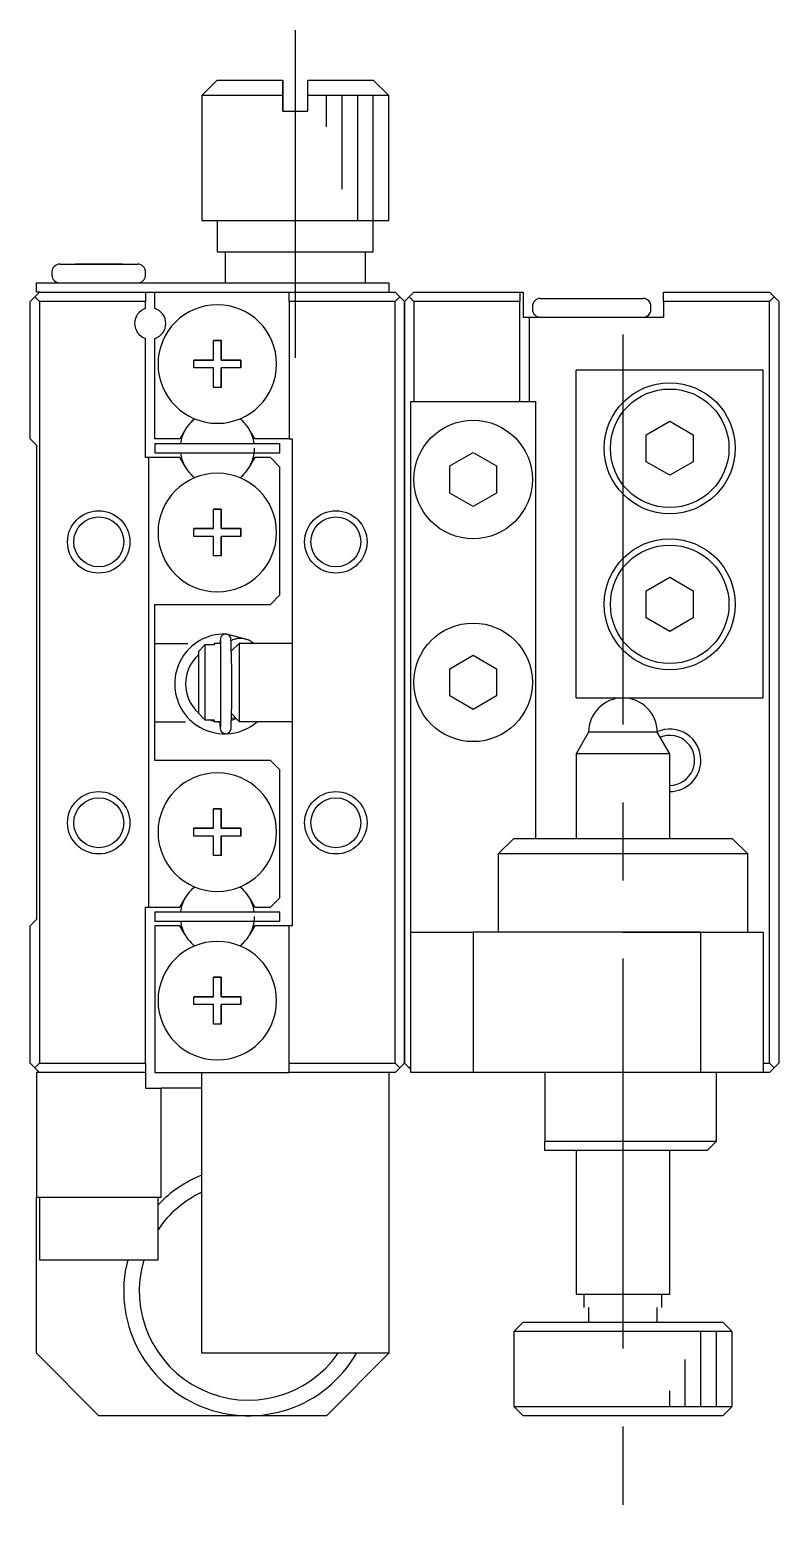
# Model space of a CAD drawing. Extents: x 199 to 391, y 8 to 147.
# Drawn here: x 198.61 to 222.61, y 60.85 to 109.1 of the extents above; entities that cross this region are included whole.
import ezdxf

# ---------------------------------------------------------------- set-up
doc = ezdxf.new("R2010")
doc.units = 0
doc.header["$LTSCALE"] = 10
doc.linetypes.add('CENTER', pattern=[2, 1.25, -0.25, 0.25, -0.25])
doc.layers.get('0').update_dxf_attribs({"linetype": 'CONTINUOUS'})
doc.layers.add('CENTER', color=1, linetype='CENTER')

msp = doc.modelspace()

# ---------------------------------------------------------------- linework, layer by layer
at = {"color": 7, "linetype": 'CONTINUOUS'}
for p, q in [((204.612028, 107.501494), (204.112028, 107.001494)), ((204.612028, 107.501494), (206.712028, 107.501494)), ((206.712028, 107.001494), (206.712028, 107.501494)), ((206.712028, 107.501494), (206.712028, 107.001494)), ((207.512028, 107.501494), (209.612028, 107.501494)), ((207.512028, 107.001494), (207.512028, 107.501494)), ((210.112028, 107.001494), (209.612028, 107.501494)), ((206.712028, 107.001494), (204.112028, 107.001494)), ((204.112028, 107.001494), (204.112028, 103.001494)), ((206.712028, 106.501494), (206.712028, 107.001494)), ((206.712028, 107.001494), (206.712028, 106.501494)), ((210.112028, 107.001494), (207.512028, 107.001494)), ((207.512028, 106.501494), (207.512028, 107.001494)), ((210.112028, 103.001494), (210.112028, 107.001494)), ((206.712028, 106.501494), (207.512028, 106.501494)), ((204.112028, 103.001494), (207.112028, 103.001494)), ((204.112028, 103.001494), (204.612028, 103.001494)), ((204.612028, 103.001494), (209.612028, 103.001494)), ((204.612028, 103.001494), (207.112028, 103.001494)), ((204.612028, 103.001494), (204.612028, 102.001494)), ((207.112028, 103.001494), (209.612028, 103.001494)), ((207.112028, 103.001494), (210.112028, 103.001494)), ((209.612028, 103.001494), (210.112028, 103.001494)), ((209.612028, 102.001494), (209.612028, 103.001494)), ((204.612028, 102.001494), (207.112028, 102.001494)), ((204.612028, 102.001494), (204.862028, 102.001494)), ((204.862028, 102.001494), (204.862028, 101.001494)), ((207.112028, 102.001494), (209.612028, 102.001494)), ((209.362028, 102.001494), (209.612028, 102.001494)), ((209.362028, 101.001494), (209.362028, 102.001494)), ((199.312028, 101.351494), (199.312028, 101.251494)), ((199.562028, 101.601494), (202.062028, 101.601494)), ((199.562028, 101.601494), (200.687028, 101.601494)), ((200.062028, 101.601494), (200.687028, 101.601494)), ((200.687028, 101.601494), (200.062028, 101.601494)), ((200.687028, 101.601494), (200.937028, 101.601494)), ((200.937028, 101.601494), (200.687028, 101.601494)), ((200.687028, 101.601494), (200.937028, 101.601494)), ((200.937028, 101.601494), (202.062028, 101.601494)), ((201.562028, 101.601494), (200.937028, 101.601494)), ((200.937028, 101.601494), (201.562028, 101.601494)), ((202.312028, 101.251494), (202.312028, 101.351494)), ((198.812028, 100.701494), (198.812028, 101.001494)), ((198.812028, 101.001494), (199.812028, 101.001494)), ((199.812028, 101.001494), (200.012028, 101.001494)), ((200.012028, 101.001494), (201.612028, 101.001494)), ((201.612028, 101.001494), (209.112028, 101.001494)), ((209.112028, 101.001494), (210.112028, 101.001494)), ((210.112028, 101.001494), (210.112028, 100.701494)), ((198.762028, 100.551494), (198.612028, 100.401494)), ((198.612028, 96.001494), (198.612028, 100.401494)), ((198.762028, 100.551494), (198.912028, 100.701494)), ((198.912028, 100.401494), (198.762028, 100.551494)), ((198.912028, 100.701494), (198.812028, 100.701494)), ((198.912028, 100.701494), (202.312028, 100.701494)), ((198.912028, 100.401494), (198.912028, 76.001494)), ((202.312028, 100.401494), (198.912028, 100.401494)), ((202.312028, 100.701494), (202.612028, 100.701494)), ((202.312028, 100.701494), (202.312028, 100.401494)), ((202.312028, 100.178464), (202.312028, 100.401494)), ((202.612028, 100.178464), (202.612028, 100.701494)), ((202.612028, 100.701494), (206.912028, 100.701494)), ((206.912028, 100.701494), (210.312028, 100.701494)), ((206.912028, 100.401494), (206.912028, 100.701494)), ((206.912028, 100.401494), (206.912028, 96.001494)), ((210.312028, 100.401494), (206.912028, 100.401494)), ((210.312028, 100.701494), (210.462028, 100.551494)), ((210.462028, 100.551494), (210.312028, 100.401494)), ((210.312028, 76.001494), (210.312028, 100.401494)), ((210.612028, 100.401494), (210.462028, 100.551494)), ((210.612028, 100.401494), (210.762028, 100.551494)), ((210.612028, 76.001494), (210.612028, 100.401494)), ((210.612028, 100.401494), (210.612028, 76.001494)), ((210.762028, 100.551494), (210.912028, 100.701494)), ((210.912028, 100.401494), (210.762028, 100.551494)), ((210.912028, 100.701494), (214.312028, 100.701494)), ((214.312028, 100.401494), (210.912028, 100.401494)), ((210.912028, 100.401494), (210.912028, 97.201494)), ((214.312028, 100.701494), (214.312028, 100.401494)), ((214.312028, 100.701494), (214.412028, 100.701494)), ((214.312028, 97.201494), (214.312028, 100.401494)), ((214.412028, 100.701494), (214.412028, 99.901494)), ((214.962028, 100.501494), (216.612028, 100.501494)), ((215.862028, 100.501494), (216.487028, 100.501494)), ((216.487028, 100.501494), (216.737028, 100.501494)), ((216.612028, 100.501494), (218.262028, 100.501494)), ((216.737028, 100.501494), (217.362028, 100.501494)), ((218.912028, 100.701494), (222.312028, 100.701494)), ((218.912028, 100.401494), (218.912028, 100.701494)), ((218.912028, 100.401494), (218.912028, 99.901494)), ((222.312028, 100.401494), (218.912028, 100.401494)), ((222.312028, 100.701494), (222.462028, 100.551494)), ((222.462028, 100.551494), (222.312028, 100.401494)), ((222.312028, 76.001494), (222.312028, 100.401494)), ((222.612028, 100.401494), (222.462028, 100.551494)), ((222.612028, 100.401494), (222.612028, 76.001494)), ((214.412028, 99.901494), (214.612028, 99.901494)), ((214.612028, 99.901494), (214.612028, 97.201494)), ((214.612028, 99.901494), (215.812028, 99.901494)), ((214.712028, 100.251494), (214.712028, 100.151494)), ((215.812028, 99.901494), (217.412028, 99.901494)), ((217.412028, 99.901494), (218.912028, 99.901494)), ((218.512028, 100.151494), (218.512028, 100.251494)), ((202.312028, 95.401494), (202.312028, 99.224524)), ((202.612028, 96.001494), (202.612028, 99.224524)), ((204.487028, 99.151494), (204.737028, 99.151494)), ((204.487028, 98.526494), (204.487028, 99.151494)), ((204.737028, 99.151494), (204.487028, 99.151494)), ((204.737028, 99.151494), (204.737028, 98.526494)), ((204.737028, 98.526494), (204.737028, 99.151494)), ((203.862028, 98.526494), (204.487028, 98.526494)), ((203.862028, 98.276494), (203.862028, 98.526494)), ((204.487028, 98.526494), (203.862028, 98.526494)), ((204.737028, 98.526494), (205.362028, 98.526494)), ((205.362028, 98.526494), (204.737028, 98.526494)), ((205.362028, 98.526494), (205.362028, 98.276494)), ((205.362028, 98.276494), (205.362028, 98.526494)), ((204.487028, 98.276494), (203.862028, 98.276494)), ((204.487028, 97.651494), (204.487028, 98.276494)), ((204.737028, 98.276494), (204.737028, 97.651494)), ((205.362028, 98.276494), (204.737028, 98.276494)), ((204.737028, 97.651494), (204.737028, 98.276494)), ((222.112028, 98.201494), (216.112028, 98.201494)), ((216.112028, 87.701494), (216.112028, 98.201494)), ((222.112028, 87.701494), (222.112028, 98.201494)), ((204.737028, 97.651494), (204.487028, 97.651494)), ((210.812028, 97.201494), (214.812028, 97.201494)), ((210.812028, 80.201494), (210.812028, 97.201494)), ((214.812028, 97.201494), (214.812028, 83.201494)), ((218.362028, 96.134507), (219.112028, 96.567519)), ((219.112028, 96.567519), (219.862028, 96.134507)), ((203.581025, 96.296744), (203.410562, 96.001494)), ((205.813494, 96.001494), (205.643031, 96.296744)), ((218.362028, 95.268481), (218.362028, 96.134507)), ((219.862028, 96.134507), (219.862028, 95.268481)), ((198.612028, 96.001494), (198.812028, 95.801494)), ((198.812028, 95.801494), (198.812028, 80.601494)), ((203.410562, 96.001494), (202.612028, 96.001494)), ((202.612028, 95.851494), (206.612028, 95.851494)), ((202.612028, 95.851494), (202.612028, 95.551494)), ((202.612028, 95.551494), (206.612028, 95.551494)), ((202.612028, 95.551494), (203.431016, 95.551494)), ((203.362028, 95.551494), (203.431016, 95.551494)), ((203.362028, 95.551494), (203.431016, 95.551494)), ((203.362028, 95.551494), (203.431016, 95.551494)), ((203.362028, 95.551494), (203.431016, 95.551494)), ((203.362028, 95.551494), (203.431016, 95.551494)), ((203.362028, 95.551494), (203.431016, 95.551494)), ((203.362028, 95.551494), (203.431016, 95.551494)), ((203.362028, 95.551494), (205.862028, 95.551494)), ((203.362028, 95.551494), (203.431016, 95.551494)), ((203.362028, 95.551494), (203.431016, 95.551494)), ((203.362028, 95.551494), (203.431016, 95.551494)), ((203.362028, 95.551494), (203.431016, 95.551494)), ((203.362028, 95.551494), (203.431016, 95.551494)), ((203.362028, 95.551494), (203.431016, 95.551494)), ((205.79304, 95.551494), (205.862028, 95.551494)), ((205.79304, 95.551494), (206.612028, 95.551494)), ((205.79304, 95.551494), (205.862028, 95.551494)), ((206.912028, 96.001494), (205.813494, 96.001494)), ((206.612028, 95.551494), (206.612028, 95.851494)), ((206.912028, 96.001494), (207.012028, 96.001494)), ((207.012028, 96.001494), (207.012028, 89.001494)), ((212.062028, 95.134507), (212.812028, 95.567519)), ((212.812028, 95.567519), (213.562028, 95.134507)), ((202.412028, 95.401494), (202.312028, 95.401494)), ((202.412028, 95.401494), (202.412028, 81.001494)), ((203.410562, 95.401494), (202.412028, 95.401494)), ((203.581025, 95.106244), (203.410562, 95.401494)), ((205.813494, 95.401494), (205.643031, 95.106244)), ((206.312028, 95.401494), (205.813494, 95.401494)), ((206.612028, 95.101494), (206.312028, 95.401494)), ((206.612028, 91.001494), (206.612028, 95.101494)), ((212.062028, 94.268481), (212.062028, 95.134507)), ((213.562028, 95.134507), (213.562028, 94.268481)), ((219.112028, 94.835469), (218.362028, 95.268481)), ((219.862028, 95.268481), (219.112028, 94.835469)), ((212.812028, 93.835469), (212.062028, 94.268481)), ((213.562028, 94.268481), (212.812028, 93.835469)), ((204.487028, 93.751494), (204.737028, 93.751494)), ((204.487028, 93.126494), (204.487028, 93.751494)), ((204.737028, 93.751494), (204.487028, 93.751494)), ((204.737028, 93.751494), (204.737028, 93.126494)), ((204.737028, 93.126494), (204.737028, 93.751494)), ((203.862028, 93.126494), (204.487028, 93.126494)), ((203.862028, 92.876494), (203.862028, 93.126494)), ((204.487028, 93.126494), (203.862028, 93.126494)), ((204.737028, 93.126494), (205.362028, 93.126494)), ((205.362028, 93.126494), (204.737028, 93.126494)), ((205.362028, 93.126494), (205.362028, 92.876494)), ((205.362028, 92.876494), (205.362028, 93.126494)), ((204.487028, 92.876494), (203.862028, 92.876494)), ((204.487028, 92.251494), (204.487028, 92.876494)), ((204.737028, 92.876494), (204.737028, 92.251494)), ((205.362028, 92.876494), (204.737028, 92.876494)), ((204.737028, 92.251494), (204.737028, 92.876494)), ((204.737028, 92.251494), (204.487028, 92.251494)), ((218.362028, 91.134507), (219.112028, 91.567519)), ((219.112028, 91.567519), (219.862028, 91.134507)), ((206.312028, 90.701494), (206.612028, 91.001494)), ((218.362028, 90.268481), (218.362028, 91.134507)), ((219.862028, 91.134507), (219.862028, 90.268481)), ((202.612028, 90.701494), (206.312028, 90.701494)), ((202.612028, 85.701494), (202.612028, 90.701494)), ((219.112028, 89.835469), (218.362028, 90.268481)), ((219.862028, 90.268481), (219.112028, 89.835469)), ((204.891783, 89.751823), (204.792607, 89.728491)), ((204.988588, 89.715055), (204.891783, 89.751823)), ((205.596872, 89.561452), (204.907217, 89.750229)), ((203.666261, 89.431494), (202.612028, 89.431494)), ((204.212028, 89.401494), (204.012028, 89.191443)), ((204.212028, 89.401494), (204.212028, 87.001494)), ((204.512028, 89.401494), (204.212028, 89.401494)), ((204.512028, 89.451494), (204.512028, 89.401494)), ((204.712028, 89.451494), (204.512028, 89.451494)), ((204.699063, 89.531742), (204.695316, 89.451729)), ((204.723439, 89.654939), (204.699063, 89.531742)), ((204.710409, 89.542004), (204.710409, 86.76235)), ((204.712028, 89.451494), (204.712028, 88.201494)), ((204.715867, 89.447655), (204.712028, 89.451494)), ((204.792607, 89.728491), (204.723439, 89.654939)), ((205.047468, 89.632046), (204.988588, 89.715055)), ((205.07459, 89.546826), (205.061546, 89.540693)), ((205.312028, 89.451494), (205.0723, 89.211766)), ((205.105314, 89.559955), (205.07459, 89.546826)), ((205.136647, 89.571535), (205.105314, 89.559955)), ((205.168511, 89.581537), (205.136647, 89.571535)), ((205.200827, 89.589936), (205.168511, 89.581537)), ((205.233518, 89.596713), (205.200827, 89.589936)), ((205.266501, 89.60185), (205.233518, 89.596713)), ((205.299697, 89.605335), (205.266501, 89.60185)), ((205.333023, 89.60716), (205.299697, 89.605335)), ((205.312028, 89.451494), (205.312028, 86.951494)), ((207.012028, 89.451494), (205.312028, 89.451494)), ((205.366398, 89.607321), (205.333023, 89.60716)), ((205.39974, 89.605816), (205.366398, 89.607321)), ((205.432967, 89.602649), (205.39974, 89.605816)), ((205.465997, 89.597828), (205.432967, 89.602649)), ((205.498749, 89.591365), (205.465997, 89.597828)), ((205.531143, 89.583275), (205.498749, 89.591365)), ((205.563099, 89.573577), (205.531143, 89.583275)), ((205.594538, 89.562295), (205.563099, 89.573577)), ((205.625383, 89.549456), (205.594538, 89.562295)), ((205.655557, 89.535092), (205.625383, 89.549456)), ((205.684984, 89.519238), (205.655557, 89.535092)), ((205.712105, 89.502882), (205.684984, 89.519238)), ((205.697252, 89.458264), (205.693841, 89.451494)), ((205.70036, 89.464638), (205.697252, 89.458264)), ((205.703153, 89.470593), (205.70036, 89.464638)), ((205.70562, 89.476105), (205.703153, 89.470593)), ((205.716101, 89.496612), (205.704492, 89.451505)), ((205.707752, 89.481153), (205.70562, 89.476105)), ((205.709541, 89.485718), (205.707752, 89.481153)), ((205.710979, 89.489782), (205.709541, 89.485718)), ((205.712061, 89.49333), (205.710979, 89.489782)), ((205.71116, 89.503159), (205.711946, 89.502971)), ((205.711946, 89.502971), (205.712541, 89.502482)), ((205.712623, 89.495582), (205.712061, 89.49333)), ((205.712541, 89.502482), (205.712943, 89.501694)), ((205.712993, 89.497548), (205.712623, 89.495582)), ((205.712943, 89.501694), (205.713153, 89.500607)), ((205.71317, 89.499224), (205.712993, 89.497548)), ((205.713153, 89.500607), (205.71317, 89.499224)), ((205.773255, 89.451513), (205.719733, 89.488344)), ((204.012028, 89.191443), (204.012028, 87.211544)), ((207.012028, 89.001494), (207.012028, 87.401494)), ((212.062028, 88.634507), (212.812028, 89.067519)), ((212.812028, 89.067519), (213.562028, 88.634507)), ((212.062028, 87.768481), (212.062028, 88.634507)), ((213.562028, 88.634507), (213.562028, 87.768481)), ((204.712028, 88.201494), (204.712028, 86.951494)), ((207.012028, 87.401494), (207.012028, 80.401494)), ((212.812028, 87.335469), (212.062028, 87.768481)), ((213.562028, 87.768481), (212.812028, 87.335469)), ((216.112028, 87.701494), (222.112028, 87.701494)), ((202.612028, 86.931494), (203.597242, 86.931494)), ((204.012028, 87.211544), (204.212028, 87.001494)), ((204.212028, 87.001494), (204.512028, 87.001494)), ((204.513662, 86.947532), (204.359674, 87.001259)), ((204.375313, 86.994779), (204.382028, 87.001494)), ((204.389357, 87.001223), (204.389652, 86.988939)), ((204.432302, 86.988715), (204.426136, 86.975356)), ((204.439928, 87.001494), (204.432302, 86.988715)), ((204.512028, 87.001494), (204.512028, 86.951494)), ((204.512028, 86.951494), (204.712028, 86.951494)), ((204.693328, 86.911354), (204.513662, 86.947532)), ((204.575736, 86.951365), (204.59547, 86.927673)), ((204.692193, 86.951331), (204.695763, 86.841061)), ((204.712028, 86.951494), (204.719157, 86.958623)), ((205.216609, 87.046792), (205.069972, 86.98108)), ((205.201175, 87.062339), (205.071407, 87.048416)), ((205.073998, 87.189524), (205.312028, 86.951494)), ((205.312028, 86.951494), (207.012028, 86.951494)), ((204.695763, 86.841061), (204.701632, 86.737383)), ((204.701632, 86.737383), (204.729574, 86.638227)), ((204.729574, 86.638227), (204.807855, 86.567989)), ((204.807855, 86.567989), (204.912661, 86.555123)), ((204.912661, 86.555123), (205.005991, 86.604827)), ((205.005991, 86.604827), (205.054036, 86.696417)), ((216.512028, 86.601494), (216.112028, 85.908674)), ((218.712028, 86.601494), (216.512028, 86.601494)), ((219.112028, 85.908674), (218.712028, 86.601494)), ((217.612028, 85.908674), (216.112023, 85.908674)), ((217.612028, 85.908674), (216.112028, 85.908674)), ((216.112028, 85.908674), (216.112028, 83.201494)), ((219.112033, 85.908674), (217.612028, 85.908674)), ((219.112028, 85.908674), (217.612028, 85.908674)), ((219.112028, 83.201513), (219.112028, 85.908674)), ((206.312028, 85.701494), (202.612028, 85.701494)), ((206.612028, 85.401494), (206.312028, 85.701494)), ((206.612028, 81.301494), (206.612028, 85.401494)), ((204.487028, 84.151494), (204.737028, 84.151494)), ((204.487028, 83.526494), (204.487028, 84.151494)), ((204.737028, 84.151494), (204.487028, 84.151494)), ((204.737028, 84.151494), (204.737028, 83.526494)), ((204.737028, 83.526494), (204.737028, 84.151494)), ((203.862028, 83.526494), (204.487028, 83.526494)), ((203.862028, 83.276494), (203.862028, 83.526494)), ((204.487028, 83.526494), (203.862028, 83.526494)), ((204.737028, 83.526494), (205.362028, 83.526494)), ((205.362028, 83.526494), (204.737028, 83.526494)), ((205.362028, 83.526494), (205.362028, 83.276494)), ((205.362028, 83.276494), (205.362028, 83.526494)), ((204.487028, 83.276494), (203.862028, 83.276494)), ((204.487028, 82.651494), (204.487028, 83.276494)), ((204.737028, 83.276494), (204.737028, 82.651494)), ((205.362028, 83.276494), (204.737028, 83.276494)), ((204.737028, 82.651494), (204.737028, 83.276494)), ((214.112028, 83.201494), (213.612028, 82.701494)), ((214.112028, 83.201494), (221.112028, 83.201494)), ((221.612028, 82.701494), (221.112028, 83.201494)), ((204.737028, 82.651494), (204.487028, 82.651494)), ((221.612028, 82.701494), (213.612028, 82.701494)), ((213.612028, 82.701494), (213.612028, 80.201494)), ((221.612028, 80.201494), (221.612028, 82.701494)), ((203.410562, 81.001494), (203.581025, 81.296744)), ((205.643031, 81.296744), (205.813494, 81.001494)), ((206.312028, 81.001494), (206.612028, 81.301494)), ((198.812028, 80.601494), (198.612028, 80.401494)), ((202.312028, 81.001494), (202.412028, 81.001494)), ((202.312028, 76.001494), (202.312028, 81.001494)), ((202.412028, 81.001494), (203.410562, 81.001494)), ((202.612028, 80.851494), (206.612028, 80.851494)), ((202.612028, 80.851494), (202.612028, 80.551494)), ((205.813494, 81.001494), (206.312028, 81.001494)), ((206.612028, 80.551494), (206.612028, 80.851494)), ((198.612028, 76.001494), (198.612028, 80.401494)), ((202.612028, 80.551494), (206.612028, 80.551494)), ((202.612028, 80.551494), (203.431016, 80.551494)), ((202.612028, 80.401494), (202.612028, 75.701494)), ((203.410562, 80.401494), (202.612028, 80.401494)), ((203.362028, 80.551494), (203.431016, 80.551494)), ((203.362028, 80.551494), (203.431016, 80.551494)), ((203.362028, 80.551494), (203.431016, 80.551494)), ((203.362028, 80.551494), (203.431016, 80.551494)), ((203.362028, 80.551494), (203.431016, 80.551494)), ((203.362028, 80.551494), (203.431016, 80.551494)), ((203.362028, 80.551494), (203.431016, 80.551494)), ((203.362028, 80.551494), (205.862028, 80.551494)), ((203.362028, 80.551494), (203.431016, 80.551494)), ((203.362028, 80.551494), (203.431016, 80.551494)), ((203.362028, 80.551494), (203.431016, 80.551494)), ((203.362028, 80.551494), (203.431016, 80.551494)), ((203.362028, 80.551494), (203.431016, 80.551494)), ((203.362028, 80.551494), (203.431016, 80.551494)), ((203.581025, 80.106244), (203.410562, 80.401494)), ((205.813494, 80.401494), (205.643031, 80.106244)), ((205.79304, 80.551494), (205.862028, 80.551494)), ((205.79304, 80.551494), (205.862028, 80.551494)), ((205.79304, 80.551494), (205.862028, 80.551494)), ((205.79304, 80.551494), (206.612028, 80.551494)), ((205.79304, 80.551494), (205.862028, 80.551494)), ((205.79304, 80.551494), (205.862028, 80.551494)), ((205.79304, 80.551494), (205.862028, 80.551494)), ((206.912028, 80.401494), (205.813494, 80.401494)), ((206.912028, 76.001494), (206.912028, 80.401494)), ((207.012028, 80.401494), (206.912028, 80.401494)), ((210.812028, 75.701494), (210.812028, 80.201494)), ((210.812028, 80.201494), (212.812028, 80.201494)), ((212.812028, 80.201494), (212.812028, 75.701494)), ((217.612028, 80.201494), (212.812028, 80.201494)), ((217.612028, 80.201494), (220.112028, 80.201494)), ((220.112028, 80.201494), (217.612028, 80.201494)), ((220.112028, 75.701494), (220.112028, 80.201494)), ((220.112028, 80.201494), (222.112028, 80.201494)), ((222.112028, 80.201494), (222.112028, 75.701494)), ((204.487028, 78.751494), (204.737028, 78.751494)), ((204.487028, 78.126494), (204.487028, 78.751494)), ((204.737028, 78.751494), (204.487028, 78.751494)), ((204.737028, 78.751494), (204.737028, 78.126494)), ((204.737028, 78.126494), (204.737028, 78.751494)), ((203.862028, 78.126494), (204.487028, 78.126494)), ((203.862028, 77.876494), (203.862028, 78.126494)), ((204.487028, 78.126494), (203.862028, 78.126494)), ((204.487028, 77.876494), (203.862028, 77.876494)), ((204.487028, 77.251494), (204.487028, 77.876494)), ((204.737028, 78.126494), (205.362028, 78.126494)), ((205.362028, 78.126494), (204.737028, 78.126494)), ((204.737028, 77.876494), (204.737028, 77.251494)), ((205.362028, 77.876494), (204.737028, 77.876494)), ((204.737028, 77.251494), (204.737028, 77.876494)), ((205.362028, 78.126494), (205.362028, 77.876494)), ((205.362028, 77.876494), (205.362028, 78.126494)), ((204.737028, 77.251494), (204.487028, 77.251494)), ((198.612028, 76.001494), (198.762028, 75.851494)), ((198.762028, 75.851494), (198.912028, 76.001494)), ((198.912028, 75.701494), (198.762028, 75.851494)), ((198.912028, 76.001494), (202.312028, 76.001494)), ((202.312028, 76.001494), (202.312028, 75.701494)), ((206.912028, 76.001494), (210.312028, 76.001494)), ((206.912028, 75.701494), (206.912028, 76.001494)), ((210.312028, 76.001494), (210.462028, 75.851494)), ((210.462028, 75.851494), (210.312028, 75.701494)), ((210.612028, 76.001494), (210.462028, 75.851494)), ((210.762028, 75.851494), (210.612028, 76.001494)), ((210.762028, 75.851494), (210.812028, 75.901494)), ((210.812028, 75.801494), (210.762028, 75.851494)), ((222.112028, 76.001494), (222.312028, 76.001494)), ((222.312028, 76.001494), (222.462028, 75.851494)), ((222.462028, 75.851494), (222.312028, 75.701494)), ((222.462028, 75.851494), (222.612028, 76.001494)), ((198.912028, 75.701494), (198.812028, 75.701494)), ((198.812028, 75.701494), (198.812028, 71.701494)), ((202.312028, 75.701494), (198.912028, 75.701494)), ((202.312028, 75.701494), (202.312028, 75.201494)), ((202.612028, 75.701494), (206.912028, 75.701494)), ((204.112028, 66.701494), (204.112028, 75.701494)), ((210.312028, 75.701494), (206.912028, 75.701494)), ((210.112028, 75.701494), (210.112028, 66.701494)), ((212.812028, 75.701494), (210.812028, 75.701494)), ((220.112028, 75.701494), (212.812028, 75.701494)), ((215.112028, 75.701494), (215.112028, 73.501494)), ((222.112028, 75.701494), (220.112028, 75.701494)), ((220.612028, 73.501494), (220.612028, 75.701494)), ((222.312028, 75.701494), (222.112028, 75.701494)), ((202.312028, 75.201494), (202.812028, 75.201494)), ((202.812028, 71.701494), (202.812028, 75.201494)), ((204.112028, 75.201494), (202.812028, 75.201494)), ((215.112028, 73.501494), (220.612028, 73.501494)), ((215.112028, 73.201494), (215.112028, 73.501494)), ((220.312028, 73.201494), (220.612028, 73.501494)), ((220.312028, 73.201494), (215.112028, 73.201494)), ((216.112028, 73.201494), (216.112028, 68.601494)), ((219.112028, 68.601494), (219.112028, 73.201475)), ((198.812028, 71.701494), (202.812028, 71.701494)), ((198.812028, 66.701494), (198.812028, 71.701494)), ((198.912028, 71.701494), (198.912028, 69.701494)), ((202.712028, 69.701494), (202.712028, 71.701494)), ((198.912028, 69.701494), (202.712028, 69.701494)), ((216.112028, 68.601494), (217.612028, 68.601494)), ((217.612028, 68.601494), (219.112028, 68.601494)), ((216.512028, 68.168481), (216.512028, 67.701494)), ((218.712028, 67.701494), (218.712028, 68.168481)), ((214.412028, 67.701494), (214.112028, 67.401494)), ((214.412028, 67.701494), (220.812028, 67.701494)), ((221.112028, 67.401494), (220.812028, 67.701494)), ((221.112028, 67.401494), (214.112028, 67.401494)), ((214.112028, 67.401494), (214.112028, 65.001494)), ((221.112028, 65.001494), (221.112028, 67.401494)), ((198.812028, 66.701494), (200.812028, 64.701494)), ((210.112028, 66.701494), (204.112028, 66.701494)), ((208.112028, 64.701494), (210.112028, 66.701494)), ((205.612028, 64.701494), (200.812028, 64.701494)), ((208.112028, 64.701494), (205.612028, 64.701494)), ((214.112028, 65.001494), (221.112028, 65.001494)), ((214.112028, 65.001494), (214.412028, 64.701494)), ((220.812028, 64.701494), (214.412028, 64.701494)), ((220.812028, 64.701494), (221.112028, 65.001494))]:
    msp.add_line(p, q, dxfattribs=at)
at = {"color": 3, "linetype": 'CONTINUOUS'}
for p, q in [((208.112028, 106.001494), (208.112028, 107.001494)), ((208.612028, 104.001494), (208.612028, 107.001494)), ((209.112028, 103.001494), (209.112028, 107.001494)), ((209.612028, 103.001494), (209.612028, 107.001494)), ((216.362028, 68.601494), (216.362028, 68.168481)), ((218.862028, 68.168481), (218.862028, 68.601494)), ((220.112028, 65.001494), (220.112028, 67.401494)), ((220.612028, 65.001494), (220.612028, 67.401494)), ((219.612028, 65.001494), (219.612028, 66.501494)), ((219.112028, 65.001494), (219.112028, 65.501494))]:
    msp.add_line(p, q, dxfattribs=at)
at = {"color": 7, "linetype": 'CONTINUOUS'}
for centre, radius in [((219.112028, 95.701494), 2.1), ((219.112028, 95.701494), 1.9), ((212.812028, 94.701494), 1.9), ((200.812028, 92.701494), 0.8), ((208.412028, 92.701494), 0.8), ((219.112028, 90.701494), 2.1), ((219.112028, 90.701494), 1.9), ((212.812028, 88.201494), 1.9), ((200.812028, 83.701494), 0.8), ((208.412028, 83.701494), 0.8)]:
    msp.add_circle(centre, radius, dxfattribs=at)
at = {"color": 3, "linetype": 'CONTINUOUS'}
for centre in [(200.812028, 92.701494), (208.412028, 92.701494), (200.812028, 83.701494), (208.412028, 83.701494)]:
    msp.add_circle(centre, 1, dxfattribs=at)
at = {"color": 7, "linetype": 'CONTINUOUS'}
for centre, radius, start, end in [((199.562028, 101.351494), 0.25, 90, 180), ((202.062028, 101.351494), 0.25, 0, 90), ((199.562028, 101.251494), 0.25, 180, 270), ((202.062028, 101.251494), 0.25, 270, 0), ((214.962028, 100.251494), 0.25, 90, 180), ((218.262028, 100.251494), 0.25, 0, 90), ((202.462028, 99.701494), 0.5, 107.457603, 252.542397), ((202.462028, 99.701494), 0.5, 287.457603, 72.542397), ((204.612028, 98.401494), 1.9, 270, 180), ((214.962028, 100.151494), 0.25, 180, 270), ((218.262028, 100.151494), 0.25, 270, 0), ((204.612028, 98.401494), 1.9, 180, 270), ((204.612028, 95.701494), 1.1905, 135, 150), ((204.703028, 95.609354), 1.32, 128.260088, 134.965001), ((204.612028, 95.701495), 1.1905, 127.543078, 134.642946), ((204.612028, 95.701495), 1.1905, 44.999966, 52.456922), ((204.521028, 95.609354), 1.32, 45.034999, 51.739912), ((204.612028, 95.701494), 1.1905, 30, 45), ((204.612028, 95.701495), 1.1905, 150.000042, 172.761629), ((204.612028, 95.701495), 1.1905, 7.238411, 29.999958), ((204.612028, 95.701495), 1.1905, 187.238411, 210), ((204.612028, 95.701495), 1.1905, 329.999958, 0), ((204.612028, 95.701494), 1.1905, 210, 225), ((204.612028, 95.701494), 1.1905, 315, 330), ((204.612028, 93.001494), 1.9, 270, 180), ((204.703028, 95.793634), 1.32, 225.034999, 231.739912), ((204.612028, 95.701495), 1.1905, 225.000034, 232.457024), ((204.612028, 95.701495), 1.1905, 307.542976, 314.643568), ((204.521028, 95.793634), 1.32, 308.260088, 314.965001), ((204.612028, 93.001494), 1.9, 180, 270), ((204.845793, 88.152136), 1.599335, 89.436236, 270.629192), ((168.769486, 88.083058), 36.311036, 357.8114643, 2.4449155), ((204.845767, 88.153739), 1.250326, 131.833987, 228.168466), ((217.612028, 86.601494), 1.1, 90, 180), ((217.612028, 86.601494), 1.1, 0, 90), ((204.851682, 88.144448), 1.591473, 271.97534, 311.422501), ((219.112028, 85.701494), 0.8, 270, 112.560034), ((204.612028, 83.401494), 1.9, 270, 180), ((204.612028, 83.401494), 1.9, 180, 270), ((204.612028, 80.701494), 1.1905, 135, 150), ((204.703028, 80.609354), 1.32, 128.260088, 134.965001), ((204.612028, 80.701495), 1.1905, 127.543078, 134.642946), ((204.612028, 80.701495), 1.1905, 44.999966, 52.456922), ((204.521028, 80.609354), 1.32, 45.034999, 51.739912), ((204.612028, 80.701494), 1.1905, 30, 45), ((204.612028, 80.701495), 1.1905, 150.000042, 172.761643), ((204.612028, 80.701495), 1.1905, 7.238411, 30), ((204.612028, 80.701495), 1.1905, 329.999958, 0), ((204.612028, 80.701495), 1.1905, 187.238411, 210.000042), ((204.612028, 80.701494), 1.1905, 210, 225), ((204.612028, 80.701494), 1.1905, 315, 330), ((204.612028, 78.001494), 1.9, 270, 180), ((204.703028, 80.793634), 1.32, 225.034999, 231.739912), ((204.612028, 80.701495), 1.1905, 225.000034, 232.457024), ((204.612028, 80.701495), 1.1905, 307.542976, 314.643568), ((204.521028, 80.793634), 1.32, 308.260088, 314.965001), ((204.612028, 78.001494), 1.9, 180, 270), ((205.612028, 68.701494), 4, 112.024313, 136.468848), ((205.612028, 68.701494), 3.5, 115.376934, 145.952268), ((205.612028, 68.701494), 4, 165.522488, 330), ((205.612028, 68.701494), 3.5, 163.39845, 325.150095)]:
    msp.add_arc(centre, radius, start, end, dxfattribs=at)
at = {"color": 3, "linetype": 'CONTINUOUS'}
for start, end in [(0, 113.585879), (270, 0)]:
    msp.add_arc((219.112028, 85.701494), 1, start, end, dxfattribs=at)
at = {"layer": 'CENTER', "color": 1, "linetype": 'CENTER'}
for p, q in [((207.112028, 109.101494), (207.112028, 98.601494)), ((217.612028, 99.351494), (217.612028, 60.851494))]:
    msp.add_line(p, q, dxfattribs=at)

doc.saveas('drawing.dxf')
